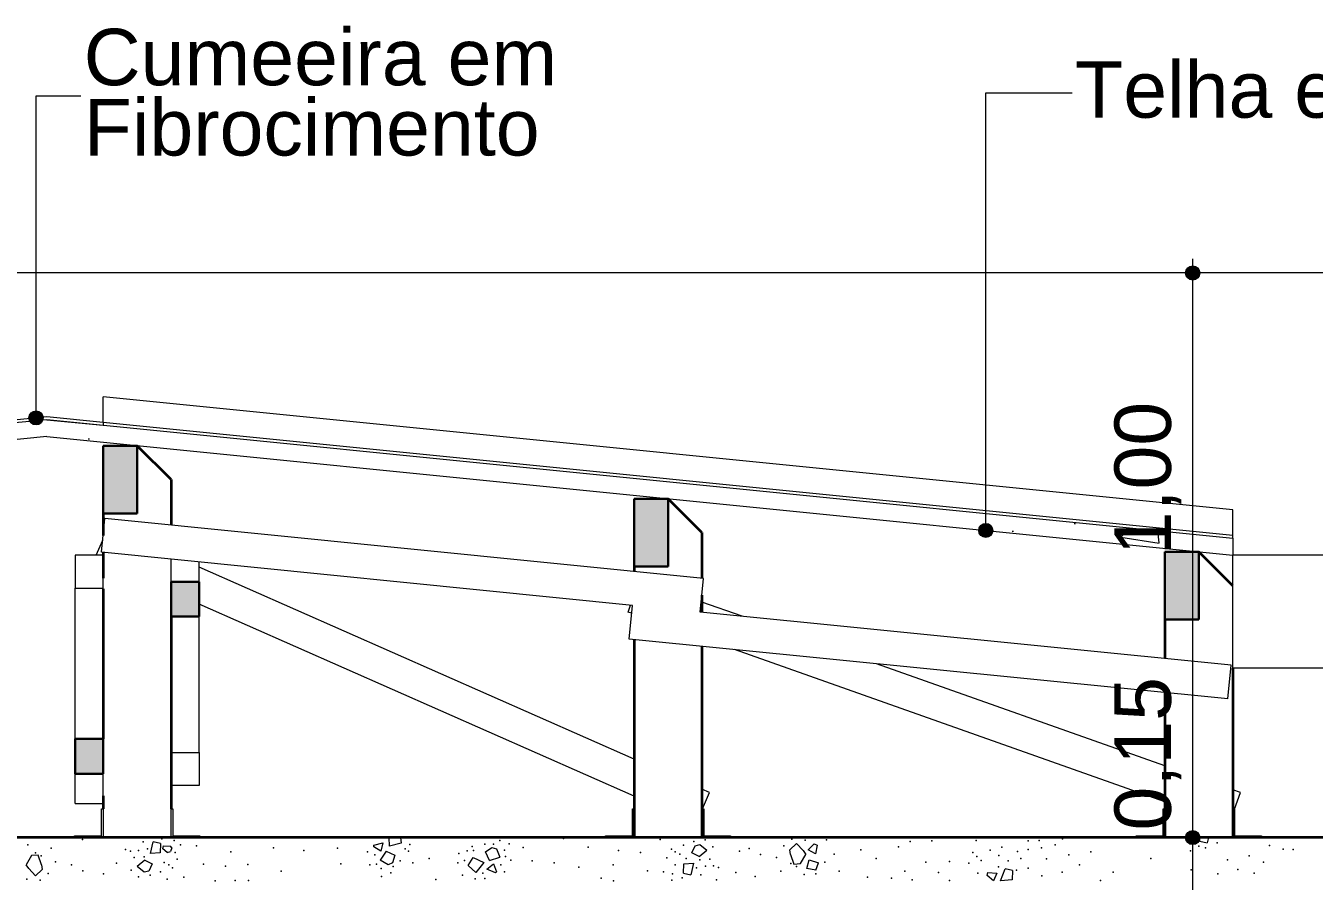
# Model space of a CAD drawing. Header units: metres. Extents: x -77 to 97, y 0 to 6.
# Drawn here: x 32.806 to 35.087, y 3.415 to 4.93 of the extents above; entities that cross this region are included whole.
import ezdxf

# ---------------------------------------------------------------- set-up
doc = ezdxf.new("R2010")
doc.units = ezdxf.units.M
doc.header["$MEASUREMENT"] = 0
doc.linetypes.add('broken', pattern=[2.46944, 1.41111, -1.05833])
for name, color, linetype in [('COTAS CORTE', 7, 'Continuous'), ('LAJES.EST', 7, 'Continuous'), ('NOTAS-LAYOUT.EXEC', 7, 'Continuous'), ('S-BEAM-____-OTLN.IFC Model', 7, 'Continuous')]:
    doc.layers.add(name, color=color, linetype=linetype)
for name, color, linetype, lineweight, true_color in [('COTAS CORTE_Caneta_No__25', 7, 'Continuous', 13, 0x982312), ('ESTRUTURA-COB.EST_Caneta_No__16', 7, 'Continuous', 0, 0xc9c9c9), ('ESTRUTURA-COB.EST_Caneta_No__254', 7, 'Continuous', 0, 0xd1c9ad), ('ESTRUTURA-COB.EST_Caneta_No__97', 7, 'Continuous', 5, 0x6b6b6b), ('PAREDE CONSTRUIR_Caneta_No__16', 7, 'Continuous', 0, 0xc9c9c9), ('S-BEAM-____-OTLN.IFC Model_Caneta_No__13', 7, 'Continuous', 0, 0xaaaaaa)]:
    doc.layers.add(name, color=color, linetype=linetype, lineweight=lineweight, true_color=true_color)
for name, color, linetype, lineweight in [('ESTRUTURA-COB.EST_Caneta_No__10', 7, 'Continuous', 5), ('ESTRUTURA-COB.EST_Caneta_No__241', 7, 'Continuous', 13), ('ESTRUTURA-COB.EST_Caneta_No__98', 7, 'Continuous', 0), ('LAJES.EST_Caneta_No__1', 7, 'Continuous', 35), ('LAJES.EST_Caneta_No__241', 7, 'Continuous', 13), ('NOTAS-LAYOUT.EXEC_Caneta_No__241', 7, 'Continuous', 13), ('NOTAS-LAYOUT.EXEC_Caneta_No__5', 7, 'Continuous', 15), ('S-BEAM-____-OTLN.IFC Model_Caneta_No__1', 7, 'Continuous', 35), ('S-BEAM-____-OTLN.IFC Model_Caneta_No__2', 7, 'Continuous', 30)]:
    doc.layers.add(name, color=color, linetype=linetype, lineweight=lineweight)
doc.styles.add('ESTILO_GERADO_1', font='arial.ttf')
doc.dimstyles.new('ESTILO_GERADO__10', dxfattribs={"dimtxt": 0.1, "dimasz": 0.0475, "dimexe": 0.18, "dimexo": 0.624631, "dimgap": 0, "dimtad": 1, "dimzin": 0, "dimdsep": 46, "dimtxsty": 'ESTILO_GERADO_1', "dimblk": 'ARROWHEAD_11', "dimblk1": 'ARROWHEAD_11', "dimblk2": 'ARROWHEAD_11', "dimcen": 0.09, "dimclrd": 256, "dimclre": 256, "dimclrt": 256, "dimadec": 0, "dimazin": 0, "dimtfac": 1, "dimtdec": 4, "dimtmove": 0, "dimatfit": 3, "dimfxl": 0, "dimtolj": 1, "dimtzin": 0, "dimarcsym": 0})
pattern_1 = [(50, (77.5431, -0.208), (-0.546554, 0.0478173), [0.05715, -0.62865]), (355, (77.5431, -0.208), (-0.10573, 0.5731705), [0.04572, -0.502922]), (100.4514, (77.58866, -0.212), (0.440824, 0.525353), [0.04857, -0.534271]), (46.1842, (77.5431, -0.0556), (-0.813237, 0.126127), [0.085725, -0.942975]), (96.6356, (77.6109, -0.0661), (0.712212, 0.742278), [0.072855, -0.801407]), (351.1842, (77.5431, -0.0556), (0.712212, 0.742278), [0.06858, -0.754379]), (21, (77.6193, -0.0937), (-0.454843, 0.3067956), [0.05715, -0.62865]), (326, (77.6193, -0.0937), (0.185406, 0.552564), [0.04572, -0.50292]), (71.4514, (77.6572, -0.11926), (0.640249, 0.2457683), [0.04857, -0.53427]), (37.5, (77.54311, -0.208), (0.0092658, 0.2536651), [0, -0.496824, 0, -0.51054, 0, -0.504825]), (7.5, (77.5431, -0.208), (0.200459, 0.3005417), [0, -0.291084, 0, -0.485394, 0, -0.192405]), (327.5, (77.37319, -0.208), (-0.4067718, 0.0171862), [0, -0.1905, 0, -0.59436, 0, -0.78867]), (317.5, (77.297, -0.208), (0.4443875, 0.0762795), [0, -0.24765, 0, -0.394716, 0, -0.56007])]

# ---------------------------------------------------------------- blocks, each defined once
blk = doc.blocks.new('*X90', base_point=(77.5431, -0.208))
at = {"layer": 'LAJES.EST_Caneta_No__241', "color": 7, "linetype": 'Continuous', "lineweight": 13}
for p, q in [((33.4497, 3.477), (33.4493, 3.492)), ((33.4689, 3.492), (33.4701, 3.4822)), ((34.8847, 3.4854), (34.8849, 3.492)), ((34.9, 3.492), (34.8976, 3.4826)), ((33.0263, 3.4637), (33.0314, 3.4843)), ((33.0444, 3.4815), (33.0314, 3.4843)), ((33.0444, 3.4815), (33.0437, 3.4648)), ((33.0481, 3.4722), (33.0494, 3.4774)), ((33.0562, 3.4655), (33.0481, 3.4722)), ((33.0494, 3.4774), (33.062, 3.4768)), ((33.0641, 3.4737), (33.0616, 3.4676)), ((33.0641, 3.4737), (33.062, 3.4768)), ((33.4217, 3.4758), (33.4219, 3.4784)), ((33.4346, 3.4682), (33.4217, 3.4758)), ((33.4219, 3.4784), (33.438, 3.483)), ((33.438, 3.483), (33.4346, 3.4682)), ((33.4701, 3.4822), (33.4497, 3.477)), ((33.6194, 3.4666), (33.6311, 3.4745)), ((33.6311, 3.4745), (33.6392, 3.4722)), ((33.6392, 3.4722), (33.6452, 3.4572)), ((33.9849, 3.4648), (33.991, 3.4776)), ((33.991, 3.4776), (33.9992, 3.4796)), ((33.9983, 3.4585), (34.0119, 3.4696)), ((33.9992, 3.4796), (34.0119, 3.4696)), ((34.1586, 3.4703), (34.1702, 3.4815)), ((34.1595, 3.4619), (34.1586, 3.4703)), ((34.1702, 3.4815), (34.1824, 3.4689)), ((34.1824, 3.4689), (34.1867, 3.4618)), ((34.1909, 3.4705), (34.2019, 3.4807)), ((34.2041, 3.463), (34.1909, 3.4705)), ((34.2019, 3.4807), (34.2069, 3.4787)), ((34.2069, 3.4787), (34.2041, 3.463)), ((34.8847, 3.4854), (34.8976, 3.4826)), ((32.8157, 3.46), (32.8065, 3.444)), ((32.8277, 3.4607), (32.8157, 3.46)), ((32.8337, 3.444), (32.8277, 3.4607)), ((33.0162, 3.4519), (33.0026, 3.4408)), ((33.0162, 3.4519), (33.0295, 3.4455)), ((33.0295, 3.4455), (33.0234, 3.4328)), ((33.0437, 3.4648), (33.0263, 3.4637)), ((33.0562, 3.4655), (33.0616, 3.4676)), ((33.4439, 3.4677), (33.4333, 3.4519)), ((33.4473, 3.444), (33.4333, 3.4519)), ((33.4439, 3.4677), (33.4592, 3.4609)), ((33.4551, 3.4473), (33.4473, 3.444)), ((33.4592, 3.4609), (33.4551, 3.4473)), ((33.5887, 3.4428), (33.5976, 3.4569)), ((33.5976, 3.4569), (33.6166, 3.4481)), ((33.6166, 3.4481), (33.6028, 3.43)), ((33.627, 3.4517), (33.6194, 3.4666)), ((33.622, 3.4361), (33.6339, 3.4454)), ((33.627, 3.4517), (33.6452, 3.4572)), ((33.6339, 3.4454), (33.6392, 3.4314)), ((33.9701, 3.4289), (33.9707, 3.4455)), ((33.9707, 3.4455), (33.9881, 3.4467)), ((33.9881, 3.4467), (33.9831, 3.4261)), ((33.9983, 3.4585), (33.9849, 3.4648)), ((34.1595, 3.4619), (34.1655, 3.4452)), ((34.1655, 3.4452), (34.1775, 3.4459)), ((34.1775, 3.4459), (34.1867, 3.4618)), ((34.1885, 3.4375), (34.1926, 3.4528)), ((34.1926, 3.4528), (34.2095, 3.4471)), ((34.2049, 3.4346), (34.2095, 3.4471)), ((32.8108, 3.437), (32.8065, 3.444)), ((32.823, 3.4244), (32.8108, 3.437)), ((32.8346, 3.4356), (32.823, 3.4244)), ((32.8337, 3.444), (32.8346, 3.4356)), ((33.0152, 3.4308), (33.0026, 3.4408)), ((33.0234, 3.4328), (33.0152, 3.4308)), ((33.5887, 3.4428), (33.6028, 3.43)), ((33.6373, 3.4295), (33.622, 3.4361)), ((33.6392, 3.4314), (33.6373, 3.4295)), ((33.9701, 3.4289), (33.9831, 3.4261)), ((34.2049, 3.4346), (34.1885, 3.4375)), ((34.5078, 3.4247), (34.5091, 3.43)), ((34.5194, 3.4152), (34.5078, 3.4247)), ((34.5091, 3.43), (34.525, 3.4292)), ((34.525, 3.4292), (34.5194, 3.4152)), ((34.5316, 3.4154), (34.5401, 3.4367)), ((34.5531, 3.4339), (34.5401, 3.4367)), ((34.5531, 3.4339), (34.5525, 3.4172)), ((34.5525, 3.4172), (34.5316, 3.4154))]:
    blk.add_line(p, q, dxfattribs=at)
for p in [(34.6786, 3.492), (32.8091, 3.479), (32.8504, 3.4733), (32.9061, 3.4886), (32.9822, 3.4712), (32.9909, 3.4682), (33.0054, 3.4689), (33.0135, 3.4844), (33.021, 3.4722), (33.0464, 3.4898), (33.0681, 3.4871), (33.0796, 3.479), (33.1078, 3.4772), (33.2444, 3.4737), (33.298, 3.4689), (33.3577, 3.4734), (33.4774, 3.4721), (33.4835, 3.4682), (33.4856, 3.4797), (33.587, 3.4686), (33.596, 3.4762), (33.5982, 3.4694), (33.6187, 3.4802), (33.6341, 3.4803), (33.6449, 3.4866), (33.6534, 3.4697), (33.6615, 3.4812), (33.6864, 3.4743), (33.7576, 3.4903), (33.8015, 3.4752), (33.8554, 3.469), (33.9292, 3.4887), (33.949, 3.4718), (33.9702, 3.4787), (33.9884, 3.485), (34.0089, 3.4878), (34.022, 3.4759), (34.0695, 3.4682), (34.0864, 3.4726), (34.1479, 3.4775), (34.1619, 3.489), (34.1859, 3.4876), (34.2236, 3.4879), (34.2845, 3.4705), (34.3512, 3.4757), (34.3714, 3.4849), (34.4102, 3.4864), (34.4888, 3.4871), (34.5131, 3.4699), (34.5338, 3.4751), (34.5804, 3.471), (34.5806, 3.4861), (34.6, 3.4867), (34.6044, 3.4741), (34.6285, 3.4792), (34.6414, 3.4897), (34.8682, 3.4684), (34.8826, 3.4771), (34.8946, 3.474), (34.9155, 3.4825), (35.0079, 3.4782), (35.0319, 3.4717), (35.05, 3.471), (32.8229, 3.4649), (32.8329, 3.4598), (32.858, 3.4489), (32.9663, 3.4468), (32.9975, 3.4566), (33.015, 3.4579), (33.0505, 3.4476), (33.0703, 3.4656), (33.0739, 3.454), (33.1687, 3.4665), (33.3637, 3.4455), (33.4108, 3.4667), (33.4238, 3.4613), (33.4684, 3.4508), (33.4909, 3.4472), (33.5199, 3.4552), (33.5705, 3.4473), (33.5726, 3.4639), (33.5826, 3.4514), (33.6549, 3.4587), (33.6645, 3.4518), (33.7024, 3.4506), (33.7414, 3.4474), (33.894, 3.4656), (33.9405, 3.4564), (33.9557, 3.4667), (33.9639, 3.4628), (33.9749, 3.455), (33.9994, 3.4525), (34.017, 3.4538), (34.1065, 3.4622), (34.1352, 3.457), (34.1603, 3.4461), (34.2207, 3.4483), (34.2372, 3.4624), (34.3116, 3.4547), (34.3992, 3.4482), (34.4413, 3.4494), (34.4754, 3.4467), (34.4824, 3.4655), (34.49, 3.4586), (34.4973, 3.4514), (34.5286, 3.4604), (34.5452, 3.4509), (34.562, 3.4675), (34.5679, 3.4549), (34.6132, 3.4544), (34.6524, 3.4615), (34.6918, 3.4668), (34.7981, 3.4551), (34.9339, 3.4524), (34.9721, 3.4596), (34.9971, 3.4484), (32.8453, 3.4283), (32.8867, 3.4436), (32.9068, 3.4333), (32.943, 3.428), (32.9924, 3.4344), (33.0055, 3.4226), (33.026, 3.4254), (33.0442, 3.4316), (33.0587, 3.4437), (33.0654, 3.4386), (33.1205, 3.4448), (33.159, 3.4414), (33.1989, 3.4443), (33.2576, 3.4323), (33.4149, 3.444), (33.4267, 3.4447), (33.4348, 3.4371), (33.4357, 3.423), (33.452, 3.4293), (33.4564, 3.441), (33.5791, 3.4255), (33.6149, 3.4291), (33.6467, 3.444), (33.6534, 3.4316), (33.7848, 3.4398), (33.8457, 3.4439), (33.9066, 3.4332), (33.9348, 3.4314), (33.9507, 3.4281), (33.9553, 3.4437), (33.9935, 3.4382), (34.0009, 3.426), (34.009, 3.4415), (34.0235, 3.4422), (34.0323, 3.4391), (34.0627, 3.4302), (34.097, 3.4229), (34.1428, 3.4326), (34.1702, 3.441), (34.184, 3.4269), (34.2047, 3.4276), (34.2458, 3.4328), (34.3625, 3.4327), (34.422, 3.4303), (34.4914, 3.4289), (34.528, 3.44), (34.56, 3.4346), (34.5804, 3.4379), (34.605, 3.424), (34.6411, 3.431), (34.6717, 3.4438), (34.7314, 3.4307), (34.869, 3.4348), (34.9162, 3.4277), (34.9518, 3.4353), (34.981, 3.4291), (32.8073, 3.4183), (32.8313, 3.4169), (33.056, 3.4184), (33.0853, 3.4217), (33.1408, 3.4153), (33.1763, 3.4159), (33.2001, 3.4161), (33.5317, 3.4177), (33.6016, 3.419), (33.6186, 3.4193), (33.8244, 3.4201), (33.8461, 3.4153), (33.9494, 3.4167), (33.968, 3.4206), (34.0288, 3.4173), (34.2964, 3.4217), (34.3388, 3.4203), (34.3754, 3.4173), (34.4414, 3.4159), (34.7088, 3.4159)]:
    blk.add_point(p, dxfattribs=at)
blk = doc.blocks.new('*D107', base_point=(77.5431, -0.208))
at = {"layer": 'COTAS CORTE_Caneta_No__25', "linetype": 'Continuous', "lineweight": 13, "true_color": 0x982312}
for points in [[(45.0939, 3.492), (45.0949, 3.4872), (45.0976, 3.4832), (45.1016, 3.4805), (45.1064, 3.4795), (45.1112, 3.4805), (45.1153, 3.4832), (45.118, 3.4872), (45.1189, 3.492), (45.118, 3.4968), (45.1153, 3.5008), (45.1112, 3.5036), (45.1064, 3.5045), (45.1016, 3.5036), (45.0976, 3.5008), (45.0949, 3.4968)], [(45.0939, 3.342), (45.0949, 3.3372), (45.0976, 3.3332), (45.1016, 3.3305), (45.1064, 3.3295), (45.1112, 3.3305), (45.1153, 3.3332), (45.118, 3.3372), (45.1189, 3.342), (45.118, 3.3468), (45.1153, 3.3508), (45.1112, 3.3536), (45.1064, 3.3545), (45.1016, 3.3536), (45.0976, 3.3508), (45.0949, 3.3468)]]:
    blk.add_hatch(color=24, dxfattribs=at).paths.add_polyline_path(points)
at = {"layer": 'COTAS CORTE_Caneta_No__25', "color": 24, "linetype": 'Continuous', "lineweight": 13, "true_color": 0x982312}
for p, q in [((45.0939, 3.492), (44.4818, 3.492)), ((45.1533, 3.492), (45.1189, 3.492)), ((45.1064, 3.3545), (45.1064, 3.4795)), ((45.0939, 3.342), (44.4818, 3.342)), ((45.1533, 3.342), (45.1189, 3.342))]:
    blk.add_line(p, q, dxfattribs=at)
for centre in [(45.1064, 3.492), (45.1064, 3.342)]:
    blk.add_circle(centre, 0.0125, dxfattribs=at)
blk = doc.blocks.new('ARROWHEAD_11')
at = {"color": 0, "linetype": 'Continuous', "lineweight": 0}
blk.add_line((0, 0), (-1, 0), dxfattribs=at)
at = {"color": 0, "linetype": 'Continuous', "lineweight": 0, "const_width": 0.25, "flags": 128}
blk.add_lwpolyline([(-0.125, 0, 1), (0.125, 0, 1)], format="xyb", close=True, dxfattribs=at)
blk = doc.blocks.new('*D108', base_point=(77.5431, -0.208))
at = {"layer": 'COTAS CORTE_Caneta_No__25', "linetype": 'Continuous', "lineweight": 13, "true_color": 0x982312}
for points in [[(45.0939, 4.492), (45.0949, 4.4872), (45.0976, 4.4832), (45.1016, 4.4805), (45.1064, 4.4795), (45.1112, 4.4805), (45.1153, 4.4832), (45.118, 4.4872), (45.1189, 4.492), (45.118, 4.4968), (45.1153, 4.5008), (45.1112, 4.5036), (45.1064, 4.5045), (45.1016, 4.5036), (45.0976, 4.5008), (45.0949, 4.4968)], [(45.0939, 3.492), (45.0949, 3.4872), (45.0976, 3.4832), (45.1016, 3.4805), (45.1064, 3.4795), (45.1112, 3.4805), (45.1153, 3.4832), (45.118, 3.4872), (45.1189, 3.492), (45.118, 3.4968), (45.1153, 3.5008), (45.1112, 3.5036), (45.1064, 3.5045), (45.1016, 3.5036), (45.0976, 3.5008), (45.0949, 3.4968)]]:
    blk.add_hatch(color=24, dxfattribs=at).paths.add_polyline_path(points)
at = {"layer": 'COTAS CORTE_Caneta_No__25', "color": 24, "linetype": 'Continuous', "lineweight": 13, "true_color": 0x982312}
for p, q in [((45.1064, 4.5045), (45.1064, 4.517)), ((45.0939, 4.492), (44.4818, 4.492)), ((45.1064, 3.5045), (45.1064, 4.4795)), ((45.1533, 4.492), (45.1189, 4.492)), ((45.0939, 3.492), (44.4818, 3.492)), ((45.1533, 3.492), (45.1189, 3.492))]:
    blk.add_line(p, q, dxfattribs=at)
for centre in [(45.1064, 4.492), (45.1064, 3.492)]:
    blk.add_circle(centre, 0.0125, dxfattribs=at)
at = {"layer": 'COTAS CORTE_Caneta_No__25', "color": 24, "lineweight": 13, "true_color": 0x982312, "char_height": 0.1, "attachment_point": 7, "rotation": 90, "style": 'ESTILO_GERADO_1'}
for s, insert in [('\\A1;{\\pql;\\fArial|b0|i0|c0|p0;\\W1.000000;1,00}', (45.0864, 3.992)), ('\\A1;{\\pql;\\fArial|b0|i0|c0|p0;\\W1.000000;0,15}', (45.0864, 3.5045))]:
    blk.add_mtext(s, dxfattribs=dict(at, insert=insert))
blk = doc.blocks.new('*D117', base_point=(77.5431, -0.208))
at = {"layer": 'COTAS CORTE_Caneta_No__25', "linetype": 'Continuous', "lineweight": 13, "true_color": 0x982312}
for points in [[(34.8595, 3.492), (34.8605, 3.4872), (34.8632, 3.4832), (34.8672, 3.4805), (34.872, 3.4795), (34.8768, 3.4805), (34.8809, 3.4832), (34.8836, 3.4872), (34.8845, 3.492), (34.8836, 3.4968), (34.8809, 3.5008), (34.8768, 3.5036), (34.872, 3.5045), (34.8672, 3.5036), (34.8632, 3.5008), (34.8605, 3.4968)], [(34.8595, 3.342), (34.8605, 3.3372), (34.8632, 3.3332), (34.8672, 3.3305), (34.872, 3.3295), (34.8768, 3.3305), (34.8809, 3.3332), (34.8836, 3.3372), (34.8845, 3.342), (34.8836, 3.3468), (34.8809, 3.3508), (34.8768, 3.3536), (34.872, 3.3545), (34.8672, 3.3536), (34.8632, 3.3508), (34.8605, 3.3468)]]:
    blk.add_hatch(color=24, dxfattribs=at).paths.add_polyline_path(points)
at = {"layer": 'COTAS CORTE_Caneta_No__25', "color": 24, "linetype": 'Continuous', "lineweight": 13, "true_color": 0x982312}
for p, q in [((34.8595, 3.492), (34.2474, 3.492)), ((34.9189, 3.492), (34.8845, 3.492)), ((34.872, 3.3545), (34.872, 3.4795)), ((34.8595, 3.342), (34.2474, 3.342)), ((34.9189, 3.342), (34.8845, 3.342))]:
    blk.add_line(p, q, dxfattribs=at)
for centre in [(34.872, 3.492), (34.872, 3.342)]:
    blk.add_circle(centre, 0.0125, dxfattribs=at)
blk = doc.blocks.new('*D118', base_point=(77.5431, -0.208))
at = {"layer": 'COTAS CORTE_Caneta_No__25', "linetype": 'Continuous', "lineweight": 13, "true_color": 0x982312}
for points in [[(34.8595, 4.492), (34.8605, 4.4872), (34.8632, 4.4832), (34.8672, 4.4805), (34.872, 4.4795), (34.8768, 4.4805), (34.8809, 4.4832), (34.8836, 4.4872), (34.8845, 4.492), (34.8836, 4.4968), (34.8809, 4.5008), (34.8768, 4.5036), (34.872, 4.5045), (34.8672, 4.5036), (34.8632, 4.5008), (34.8605, 4.4968)], [(34.8595, 3.492), (34.8605, 3.4872), (34.8632, 3.4832), (34.8672, 3.4805), (34.872, 3.4795), (34.8768, 3.4805), (34.8809, 3.4832), (34.8836, 3.4872), (34.8845, 3.492), (34.8836, 3.4968), (34.8809, 3.5008), (34.8768, 3.5036), (34.872, 3.5045), (34.8672, 3.5036), (34.8632, 3.5008), (34.8605, 3.4968)]]:
    blk.add_hatch(color=24, dxfattribs=at).paths.add_polyline_path(points)
at = {"layer": 'COTAS CORTE_Caneta_No__25', "color": 24, "linetype": 'Continuous', "lineweight": 13, "true_color": 0x982312}
for p, q in [((34.872, 4.5045), (34.872, 4.517)), ((34.8595, 4.492), (34.8252, 4.492)), ((34.872, 3.5045), (34.872, 4.4795)), ((35.4967, 4.492), (34.8845, 4.492)), ((34.8595, 3.492), (34.2474, 3.492)), ((34.9189, 3.492), (34.8845, 3.492))]:
    blk.add_line(p, q, dxfattribs=at)
for centre in [(34.872, 4.492), (34.872, 3.492)]:
    blk.add_circle(centre, 0.0125, dxfattribs=at)
at = {"layer": 'COTAS CORTE_Caneta_No__25', "color": 24, "lineweight": 13, "true_color": 0x982312, "char_height": 0.1, "attachment_point": 7, "rotation": 90, "style": 'ESTILO_GERADO_1'}
for s, insert in [('\\A1;{\\pql;\\fArial|b0|i0|c0|p0;\\W1.000000;1,00}', (34.852, 3.992)), ('\\A1;{\\pql;\\fArial|b0|i0|c0|p0;\\W1.000000;0,15}', (34.852, 3.5045))]:
    blk.add_mtext(s, dxfattribs=dict(at, insert=insert))
blk = doc.blocks.new('Rótulo_30_3', base_point=(32.8238, 4.2353))
at = {"layer": 'NOTAS-LAYOUT.EXEC', "linetype": 'Continuous', "lineweight": 0, "true_color": 0x000000}
blk.add_hatch(color=18, dxfattribs=at).paths.add_polyline_path([(32.8113, 4.2353), (32.8122, 4.2305), (32.8149, 4.2265), (32.819, 4.2238), (32.8238, 4.2228), (32.8286, 4.2238), (32.8326, 4.2265), (32.8353, 4.2305), (32.8363, 4.2353), (32.8353, 4.2401), (32.8326, 4.2442), (32.8286, 4.2469), (32.8238, 4.2478), (32.819, 4.2469), (32.8149, 4.2442), (32.8122, 4.2401)])
at = {"layer": 'NOTAS-LAYOUT.EXEC_Caneta_No__241', "color": 7, "linetype": 'broken', "lineweight": 13}
for p, q in [((32.8238, 4.2478), (32.8238, 4.8059)), ((32.8238, 4.8059), (32.9032, 4.8059))]:
    blk.add_line(p, q, dxfattribs=at)
at = {"layer": 'NOTAS-LAYOUT.EXEC_Caneta_No__5', "color": 7, "linetype": 'Continuous', "lineweight": 15}
blk.add_circle((32.8238, 4.2353), 0.0125, dxfattribs=at)
at = {"layer": 'NOTAS-LAYOUT.EXEC_Caneta_No__241', "color": 7, "lineweight": 13, "insert": (32.9082, 4.9245), "char_height": 0.1, "width": 1.5, "attachment_point": 1, "line_spacing_factor": 0.746701, "style": 'ESTILO_GERADO_1'}
blk.add_mtext('\\A1;{\\pql;\\pt0,241;\\fArial|b0|i0|c0|p0;\\W1.000000;Cumeeira em Fibrocimento\\fArial|b0|i0|c0|p0;\\W1.000000;\\A1{\\H.66x;\\S^  ;}\\fArial|b0|i0|c0|p0;\\W1.000000;\\fArial|b0|i0|c0|p0;\\W1.000000;\\A1{\\H.66x;\\S^  ;}\\fArial|b0|i0|c0|p0;\\W1.000000;\\fArial|b0|i0|c0|p0;\\W1.000000;\\fArial|b0|i0|c0|p0;\\W1.000000;\\fArial|b0|i0|c0|p0;\\W1.000000;\\fArial|b0|i0|c0|p0;\\W1.000000;\\fArial|b0|i0|c0|p0;\\W1.000000;\\fArial|b0|i0|c0|p0;\\W1.000000;\\A1{\\H.66x;\\S^  ;}\\fArial|b0|i0|c0|p0;\\W1.000000;\\fArial|b0|i0|c0|p0;\\W1.000000;\\A1{\\H.66x;\\S^  ;}\\fArial|b0|i0|c0|p0;\\W1.000000;\\fArial|b0|i0|c0|p0;\\W1.000000;\\fArial|b0|i0|c0|p0;\\W1.000000;\\fArial|b0|i0|c0|p0;\\W1.000000;\\fArial|b0|i0|c0|p0;\\W1.000000;\\fArial|b0|i0|c0|p0;\\W1.000000;\\fArial|b0|i0|c0|p0;\\W1.000000;\\A1{\\H.66x;\\S^  ;}\\fArial|b0|i0|c0|p0;\\W1.000000;\\fArial|b0|i0|c0|p0;\\W1.000000;\\A1{\\H.66x;\\S^  ;}\\fArial|b0|i0|c0|p0;\\W1.000000;\\fArial|b0|i0|c0|p0;\\W1.000000;\\fArial|b0|i0|c0|p0;\\W1.000000;\\fArial|b0|i0|c0|p0;\\W1.000000;\\fArial|b0|i0|c0|p0;\\W1.000000;\\fArial|b0|i0|c0|p0;\\W1.000000;\\fArial|b0|i0|c0|p0;\\W1.000000;\\A1{\\H.66x;\\S^  ;}\\fArial|b0|i0|c0|p0;\\W1.000000;\\fArial|b0|i0|c0|p0;\\W1.000000;\\A1{\\H.66x;\\S^  ;}\\fArial|b0|i0|c0|p0;\\W1.000000;\\fArial|b0|i0|c0|p0;\\W1.000000;\\fArial|b0|i0|c0|p0;\\W1.000000;\\fArial|b0|i0|c0|p0;\\W1.000000;\\fArial|b0|i0|c0|p0;\\W1.000000;\\fArial|b0|i0|c0|p0;\\W1.000000;\\fArial|b0|i0|c0|p0;\\W1.000000;\\A1{\\H.66x;\\S^  ;}\\fArial|b0|i0|c0|p0;\\W1.000000;\\fArial|b0|i0|c0|p0;\\W1.000000;\\A1{\\H.66x;\\S^  ;}\\fArial|b0|i0|c0|p0;\\W1.000000;\\fArial|b0|i0|c0|p0;\\W1.000000;\\fArial|b0|i0|c0|p0;\\W1.000000;\\fArial|b0|i0|c0|p0;\\W1.000000;\\fArial|b0|i0|c0|p0;\\W1.000000;\\fArial|b0|i0|c0|p0;\\W1.000000;\\fArial|b0|i0|c0|p0;\\W1.000000;\\A1{\\H.66x;\\S^  ;}\\fArial|b0|i0|c0|p0;\\W1.000000;}', dxfattribs=at)
blk = doc.blocks.new('Rótulo_31_3', base_point=(34.5056, 4.036))
at = {"layer": 'NOTAS-LAYOUT.EXEC', "linetype": 'Continuous', "lineweight": 0, "true_color": 0x000000}
blk.add_hatch(color=18, dxfattribs=at).paths.add_polyline_path([(34.4931, 4.036), (34.4941, 4.0312), (34.4968, 4.0272), (34.5008, 4.0245), (34.5056, 4.0235), (34.5104, 4.0245), (34.5144, 4.0272), (34.5172, 4.0312), (34.5181, 4.036), (34.5172, 4.0408), (34.5144, 4.0449), (34.5104, 4.0476), (34.5056, 4.0485), (34.5008, 4.0476), (34.4968, 4.0449), (34.4941, 4.0408)])
at = {"layer": 'NOTAS-LAYOUT.EXEC_Caneta_No__241', "color": 7, "linetype": 'broken', "lineweight": 13}
for p, q in [((34.5056, 4.0485), (34.5056, 4.8113)), ((34.5056, 4.8113), (34.6586, 4.8113))]:
    blk.add_line(p, q, dxfattribs=at)
at = {"layer": 'NOTAS-LAYOUT.EXEC_Caneta_No__5', "color": 7, "linetype": 'Continuous', "lineweight": 15}
blk.add_circle((34.5056, 4.036), 0.0125, dxfattribs=at)
at = {"layer": 'NOTAS-LAYOUT.EXEC_Caneta_No__241', "color": 7, "lineweight": 13, "insert": (34.6636, 4.867), "char_height": 0.1, "attachment_point": 1, "style": 'ESTILO_GERADO_1'}
blk.add_mtext('\\A1;{\\pql;\\pt0,241;\\fArial|b0|i0|c0|p0;\\W1.000000;Telha em Fibrocimento\\fArial|b0|i0|c0|p0;\\W1.000000;\\A1{\\H.66x;\\S^  ;}\\fArial|b0|i0|c0|p0;\\W1.000000;\\fArial|b0|i0|c0|p0;\\W1.000000;\\A1{\\H.66x;\\S^  ;}\\fArial|b0|i0|c0|p0;\\W1.000000;\\fArial|b0|i0|c0|p0;\\W1.000000;\\fArial|b0|i0|c0|p0;\\W1.000000;\\fArial|b0|i0|c0|p0;\\W1.000000;\\fArial|b0|i0|c0|p0;\\W1.000000;\\fArial|b0|i0|c0|p0;\\W1.000000;\\fArial|b0|i0|c0|p0;\\W1.000000;\\A1{\\H.66x;\\S^  ;}\\fArial|b0|i0|c0|p0;\\W1.000000;\\fArial|b0|i0|c0|p0;\\W1.000000;\\A1{\\H.66x;\\S^  ;}\\fArial|b0|i0|c0|p0;\\W1.000000;\\fArial|b0|i0|c0|p0;\\W1.000000;\\fArial|b0|i0|c0|p0;\\W1.000000;\\fArial|b0|i0|c0|p0;\\W1.000000;\\fArial|b0|i0|c0|p0;\\W1.000000;\\fArial|b0|i0|c0|p0;\\W1.000000;\\fArial|b0|i0|c0|p0;\\W1.000000;\\A1{\\H.66x;\\S^  ;}\\fArial|b0|i0|c0|p0;\\W1.000000;\\fArial|b0|i0|c0|p0;\\W1.000000;\\A1{\\H.66x;\\S^  ;}\\fArial|b0|i0|c0|p0;\\W1.000000;\\fArial|b0|i0|c0|p0;\\W1.000000;\\fArial|b0|i0|c0|p0;\\W1.000000;\\fArial|b0|i0|c0|p0;\\W1.000000;\\fArial|b0|i0|c0|p0;\\W1.000000;\\fArial|b0|i0|c0|p0;\\W1.000000;\\fArial|b0|i0|c0|p0;\\W1.000000;\\A1{\\H.66x;\\S^  ;}\\fArial|b0|i0|c0|p0;\\W1.000000;\\fArial|b0|i0|c0|p0;\\W1.000000;\\A1{\\H.66x;\\S^  ;}\\fArial|b0|i0|c0|p0;\\W1.000000;\\fArial|b0|i0|c0|p0;\\W1.000000;\\fArial|b0|i0|c0|p0;\\W1.000000;\\fArial|b0|i0|c0|p0;\\W1.000000;\\fArial|b0|i0|c0|p0;\\W1.000000;\\fArial|b0|i0|c0|p0;\\W1.000000;\\fArial|b0|i0|c0|p0;\\W1.000000;\\A1{\\H.66x;\\S^  ;}\\fArial|b0|i0|c0|p0;\\W1.000000;\\fArial|b0|i0|c0|p0;\\W1.000000;\\A1{\\H.66x;\\S^  ;}\\fArial|b0|i0|c0|p0;\\W1.000000;\\fArial|b0|i0|c0|p0;\\W1.000000;\\fArial|b0|i0|c0|p0;\\W1.000000;\\fArial|b0|i0|c0|p0;\\W1.000000;\\fArial|b0|i0|c0|p0;\\W1.000000;\\fArial|b0|i0|c0|p0;\\W1.000000;\\fArial|b0|i0|c0|p0;\\W1.000000;\\A1{\\H.66x;\\S^  ;}\\fArial|b0|i0|c0|p0;\\W1.000000;}', dxfattribs=at)

msp = doc.modelspace()

# ---------------------------------------------------------------- hatches: boundary and pattern name
at = {"layer": 'ESTRUTURA-COB.EST_Caneta_No__254', "linetype": 'Continuous', "lineweight": 0, "true_color": 0xd1c9ad}
h = msp.add_hatch(dxfattribs=at)
h.set_pattern_fill('Haie_OD_0003', color=9, style=0, pattern_type=2)
h.set_pattern_definition([(45, (77.54311, 0.292), (-0.159099, 0.159099), [0, -0.15, 0, -0.225]), (110, (78.04311, 0.292), (0.2114308, 0.0769545), [0, -0.11, 0, -0.19])])
h.paths.add_polyline_path([(32.9429, 4.2222), (32.9429, 4.2272), (32.8429, 4.2372), (32.7429, 4.2272), (32.7429, 4.2222), (32.8429, 4.2322)])
at = {"layer": 'ESTRUTURA-COB.EST_Caneta_No__97', "linetype": 'Continuous', "lineweight": 5, "true_color": 0x6b6b6b}
h = msp.add_hatch(dxfattribs=at)
h.set_pattern_fill('AR_CONC_0003', color=251, style=0, pattern_type=2)
h.set_pattern_definition(pattern_1)
h.paths.add_polyline_path([(32.8429, 4.2322), (30.7429, 4.0222), (30.7429, 3.9921), (32.8429, 4.2021)])
h = msp.add_hatch(dxfattribs=at)
h.set_pattern_fill('AR_CONC_0003', color=251, style=0, pattern_type=2)
h.set_pattern_definition(pattern_1)
h.paths.add_polyline_path([(32.8429, 4.2023), (34.9429, 3.9923), (34.9429, 4.0224), (32.9429, 4.2224), (32.9429, 4.2222), (32.8429, 4.2322)])
at = {"layer": 'S-BEAM-____-OTLN.IFC Model', "linetype": 'Continuous', "lineweight": 0, "true_color": 0x000000}
for points in [[(32.9429, 4.0661), (33.0029, 4.0661), (33.0029, 4.1861), (32.9429, 4.1861)], [(33.8829, 3.9721), (33.9429, 3.9721), (33.9429, 4.0921), (33.8829, 4.0921)], [(34.8229, 3.8781), (34.8829, 3.8781), (34.8829, 3.9981), (34.8229, 3.9981)], [(33.1129, 3.945), (33.0629, 3.945), (33.0629, 3.8835), (33.1129, 3.8835)], [(32.8929, 3.6051), (32.9429, 3.6051), (32.9429, 3.6669), (32.8929, 3.6669)]]:
    msp.add_hatch(color=18, dxfattribs=at).paths.add_polyline_path(points)

# ---------------------------------------------------------------- linework, layer by layer
at = {"layer": 'ESTRUTURA-COB.EST_Caneta_No__10', "color": 7, "linetype": 'Continuous', "lineweight": 5}
for p, q in [((34.9429, 3.7923), (34.9429, 3.9923)), ((35.2429, 3.7923), (34.9429, 3.7923))]:
    msp.add_line(p, q, dxfattribs=at)
at = {"layer": 'ESTRUTURA-COB.EST_Caneta_No__16', "color": 9, "linetype": 'Continuous', "lineweight": 0, "true_color": 0xc9c9c9}
for p, q in [((34.9429, 4.0725), (32.9429, 4.2725)), ((32.9429, 4.2272), (32.9429, 4.2725)), ((34.9429, 4.0272), (32.9429, 4.2272)), ((34.9429, 4.0272), (34.9429, 4.0725)), ((34.9429, 4.0224), (34.9429, 4.0272)), ((35.2429, 3.9923), (34.9429, 3.9923))]:
    msp.add_line(p, q, dxfattribs=at)
at = {"layer": 'ESTRUTURA-COB.EST_Caneta_No__241', "color": 7, "linetype": 'Continuous', "lineweight": 13}
for p, q in [((32.8429, 4.2322), (32.7429, 4.2222)), ((32.8429, 4.2324), (32.8429, 4.2322)), ((32.8429, 4.2324), (34.9429, 4.0224)), ((32.8429, 4.2021), (30.7429, 3.9921)), ((32.8429, 4.2023), (34.9429, 3.9923)), ((32.8429, 4.2023), (32.8429, 4.2021)), ((34.9429, 4.0224), (34.9429, 3.9923))]:
    msp.add_line(p, q, dxfattribs=at)
at = {"layer": 'ESTRUTURA-COB.EST_Caneta_No__98', "color": 7, "linetype": 'Continuous', "lineweight": 0}
for p in [(32.8429, 4.2322), (32.9429, 4.2272)]:
    msp.add_line(p, (32.9429, 4.2222), dxfattribs=at)
at = {"layer": 'ESTRUTURA-COB.EST_Caneta_No__98', "color": 7, "linetype": 'Continuous', "lineweight": 0, "flags": 128}
msp.add_lwpolyline([(32.9429, 4.2272), (32.8429, 4.2372), (32.7429, 4.2272)], dxfattribs=at)
at = {"layer": 'LAJES.EST_Caneta_No__1', "color": 7, "linetype": 'Continuous', "lineweight": 35}
msp.add_line((35.2429, 3.492), (30.4429, 3.492), dxfattribs=at)
at = {"layer": 'PAREDE CONSTRUIR_Caneta_No__16', "color": 9, "linetype": 'Continuous', "lineweight": 0, "true_color": 0xc9c9c9}
msp.add_line((35.2429, 4.492), (30.4429, 4.492), dxfattribs=at)
at = {"layer": 'S-BEAM-____-OTLN.IFC Model_Caneta_No__1', "color": 7, "linetype": 'Continuous', "lineweight": 35}
for p, q in [((33.0629, 4.1261), (33.0029, 4.1861)), ((33.0629, 4.1261), (33.0629, 4.0453)), ((34.0029, 4.0321), (33.9429, 4.0921)), ((32.9429, 4.0661), (32.9429, 4.0271)), ((34.0029, 4.0321), (34.0029, 3.9513)), ((32.9429, 3.997), (32.9429, 3.9516)), ((34.9429, 3.9381), (34.8829, 3.9981)), ((33.8829, 3.9721), (33.8829, 3.9633)), ((32.9429, 3.9327), (32.9429, 3.6669)), ((34.0029, 3.9211), (34.0029, 3.891)), ((33.0629, 3.8835), (33.0629, 3.5428)), ((34.8229, 3.8781), (34.8229, 3.809)), ((33.8829, 3.8427), (33.8829, 3.492)), ((34.0029, 3.8307), (34.0029, 3.492)), ((34.9429, 3.7923), (34.9429, 3.492)), ((34.8229, 3.7487), (34.8229, 3.492)), ((32.9429, 3.5661), (32.9429, 3.5428))]:
    msp.add_line(p, q, dxfattribs=at)
at = {"layer": 'S-BEAM-____-OTLN.IFC Model_Caneta_No__13', "color": 253, "linetype": 'Continuous', "lineweight": 0, "true_color": 0xaaaaaa}
for p, q in [((32.9399, 3.9973), (32.9459, 4.057)), ((34.0059, 3.951), (32.9459, 4.057)), ((32.9302, 3.992), (32.9421, 4.0189)), ((33.8799, 3.9033), (32.9399, 3.9973)), ((32.8929, 3.992), (32.8929, 3.9337)), ((32.9429, 3.992), (32.8929, 3.992)), ((33.0629, 3.945), (33.0629, 3.985)), ((33.1129, 3.945), (33.1129, 3.98)), ((33.8829, 3.631), (33.1129, 3.9711)), ((32.9429, 3.9337), (32.9429, 3.9516)), ((33.9999, 3.8913), (34.0059, 3.951)), ((32.8929, 3.6669), (32.8929, 3.9337)), ((32.8929, 3.9337), (32.9429, 3.9337)), ((32.9429, 3.9327), (32.9429, 3.9337)), ((33.8829, 3.5654), (33.1129, 3.9055)), ((33.8723, 3.8914), (33.8766, 3.9036)), ((33.874, 3.8436), (33.8799, 3.9033)), ((34.0739, 3.8839), (34.0029, 3.9089)), ((33.1129, 3.6425), (33.1129, 3.8835)), ((33.8785, 3.8892), (33.8723, 3.8914)), ((34.9399, 3.7973), (33.9999, 3.8913)), ((34.934, 3.7376), (33.874, 3.8436)), ((34.8229, 3.5556), (34.0607, 3.8249)), ((34.8229, 3.6192), (34.3119, 3.7998)), ((34.934, 3.7376), (34.9399, 3.7973)), ((33.0629, 3.6425), (33.1129, 3.6425)), ((33.1129, 3.6425), (33.1129, 3.584)), ((32.8929, 3.5525), (32.8929, 3.6051)), ((32.9429, 3.5661), (32.9429, 3.6051)), ((33.1129, 3.584), (33.0629, 3.584)), ((34.0166, 3.572), (34.0029, 3.578)), ((34.0037, 3.5428), (34.0166, 3.572)), ((34.9566, 3.572), (34.9429, 3.5768)), ((34.9461, 3.5424), (34.9566, 3.572)), ((32.8929, 3.5525), (32.9429, 3.5525)), ((32.9398, 3.5428), (32.9429, 3.5428)), ((32.9398, 3.4952), (32.9398, 3.5428)), ((32.9429, 3.5428), (32.9429, 3.492)), ((33.0629, 3.5428), (33.0661, 3.5428)), ((33.0629, 3.492), (33.0629, 3.5428)), ((33.0661, 3.5428), (33.0661, 3.4952)), ((33.8798, 3.5428), (33.8829, 3.5428)), ((33.8798, 3.4952), (33.8798, 3.5428)), ((34.0029, 3.5428), (34.0061, 3.5428)), ((34.0061, 3.5428), (34.0061, 3.4952)), ((34.8198, 3.5428), (34.8229, 3.5428)), ((34.8198, 3.4952), (34.8198, 3.5428)), ((34.9429, 3.5428), (34.9461, 3.5428)), ((34.9461, 3.5428), (34.9461, 3.4952)), ((32.8921, 3.4952), (32.9398, 3.4952)), ((32.8921, 3.492), (32.8921, 3.4952)), ((33.0661, 3.4952), (33.1137, 3.4952)), ((33.1137, 3.4952), (33.1137, 3.492)), ((33.8321, 3.4952), (33.8798, 3.4952)), ((33.8321, 3.492), (33.8321, 3.4952)), ((34.0061, 3.4952), (34.0537, 3.4952)), ((34.0537, 3.4952), (34.0537, 3.492)), ((34.7721, 3.4952), (34.8198, 3.4952)), ((34.7721, 3.492), (34.7721, 3.4952)), ((34.9461, 3.4952), (34.9937, 3.4952)), ((34.9937, 3.4952), (34.9937, 3.492))]:
    msp.add_line(p, q, dxfattribs=at)
at = {"layer": 'S-BEAM-____-OTLN.IFC Model_Caneta_No__2', "color": 7, "linetype": 'Continuous', "lineweight": 30}
for p, q in [((32.9429, 4.1861), (32.9429, 4.0661)), ((33.0029, 4.1861), (32.9429, 4.1861)), ((33.0029, 4.1861), (33.0029, 4.0661)), ((33.8829, 4.0921), (33.8829, 3.9721)), ((33.9429, 4.0921), (33.8829, 4.0921)), ((33.9429, 4.0921), (33.9429, 3.9721)), ((33.0029, 4.0661), (32.9429, 4.0661)), ((34.8229, 3.9981), (34.8229, 3.8781)), ((34.8829, 3.9981), (34.8229, 3.9981)), ((34.8829, 3.9981), (34.8829, 3.8781)), ((33.9429, 3.9721), (33.8829, 3.9721)), ((33.0629, 3.945), (33.0629, 3.8835)), ((33.1129, 3.945), (33.0629, 3.945)), ((33.1129, 3.945), (33.1129, 3.8835)), ((33.1129, 3.8835), (33.0629, 3.8835)), ((34.8829, 3.8781), (34.8229, 3.8781)), ((32.8929, 3.6669), (32.8929, 3.6051)), ((32.9429, 3.6669), (32.8929, 3.6669)), ((32.9429, 3.6669), (32.9429, 3.6051)), ((32.9429, 3.6051), (32.8929, 3.6051))]:
    msp.add_line(p, q, dxfattribs=at)

# ---------------------------------------------------------------- block references
at = {"layer": 'LAJES.EST', "lineweight": 0}
msp.add_blockref('*X90', (77.5431, -0.208), dxfattribs=at)
at = {"layer": 'NOTAS-LAYOUT.EXEC', "color": 7, "linetype": 'broken', "lineweight": 13}
for name, p in [('Rótulo_30_3', (32.8238, 4.2353)), ('Rótulo_31_3', (34.5056, 4.036))]:
    msp.add_blockref(name, p, dxfattribs=at)

# ---------------------------------------------------------------- dimensions: what is measured, and where the dimension line sits
at = {"layer": 'COTAS CORTE', "color": 24, "linetype": 'Continuous', "lineweight": 13, "true_color": 0x982312}
for base, p1, p2, picture, middle in [((45.1064, 4.492), (31.093, 3.492), (44.9434, 4.492), '*D108', (45.0364, 4.1215)), ((34.872, 4.492), (31.093, 3.492), (35.4429, 4.492), '*D118', (34.802, 4.1215)), ((45.1064, 3.492), (31.093, 3.342), (31.093, 3.492), '*D107', (45.0364, 3.634)), ((34.872, 3.492), (31.093, 3.342), (31.093, 3.492), '*D117', (34.802, 3.634))]:
    dim = msp.add_linear_dim(base=base, p1=p1, p2=p2, angle=90, dimstyle='ESTILO_GERADO__10', dxfattribs=at)
    dim.commit()
    dim.dimension.update_dxf_attribs({"geometry": picture, "text_midpoint": middle, "dimtype": 160, "text_rotation": 90})

doc.saveas('drawing.dxf')
